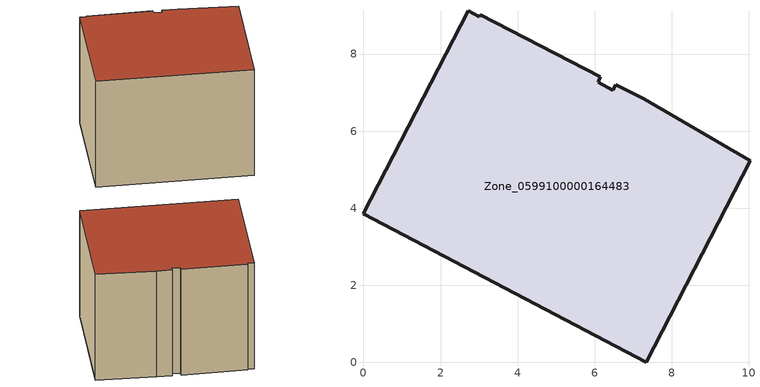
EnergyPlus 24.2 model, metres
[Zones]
Zone_0599100000164483
 floor ground (C_G): 3.04,9.02 6.15,7.42 6.1,7.27 6.47,7.06 6.55,7.21 7.27,6.84 10.03,5.23 7.33,0 0,3.86 2.71,9.12 3,8.97 z0
 wall outside (C_F): 7.27,6.84 6.55,7.21 6.47,7.06 6.1,7.27 6.15,7.42 3.04,9.02 3,8.97 2.71,9.12 0,3.86 7.33,0 10.03,5.23 7.27,6.84 z0:6.64
 roof outside (C_R): 6.15,7.42 3.04,9.02 3,8.97 2.71,9.12 0,3.86 7.33,0 10.03,5.23 7.27,6.84 6.55,7.21 6.47,7.06 6.1,7.27 z6.64
[BUILDING]
Pand.0599100000164483: North Axis=0; Terrain=City; Loads Convergence Tolerance Value=0.04; Temperature Convergence Tolerance Value=0.4; Solar Distribution=FullExterior; Maximum Number of Warmup Days=25; Minimum Number of Warmup Days=1
[Site:Location]
Rotterdam.The.Hague.AP_ZH_NLD Design_Conditions: Latitude=51.96; Longitude=4.45; Time Zone=1; Elevation=-4.5
[SITE:GROUNDTEMPERATURE:BUILDINGSURFACE]
18, 18, 18, 18, 18, 18, 18, 18, 18, 18, 18, 18
[MATERIAL] Thermal Absorptance=0.9; Solar Absorptance=0.7; Visible Absorptance=0.7
Name | Roughness | Thickness | Conductivity | Density | Specific Heat
G.TC.1946-1964 | MediumSmooth | 0.15 | 1 | 540 | 1210
F.TC.1946-1964 | Rough | 0.3 | 0.857143 | 1920 | 840
R.TC.1946-1964 | MediumRough | 0.2 | 0.235294 | 1500 | 1000
[CONSTRUCTION]
C_G: G.TC.1946-1964
C_F: F.TC.1946-1964
C_R: R.TC.1946-1964
[ZONE]
Zone_0599100000164483: Type=1; Multiplier=1; Ceiling Height=Autocalculate; Volume=Autocalculate; Floor Area=autocalculate; Part of Total Floor Area=Yes
[ZONEINFILTRATION:DESIGNFLOWRATE]
Infil_Zone_0599100000164483: Zone or ZoneList or Space or SpaceList=Zone_0599100000164483; Schedule=AlwaysOn; Design Flow Rate Calculation Method=Flow/Area; Flow Rate per Floor Area=0.003; Constant Term Coefficient=1; Temperature Term Coefficient=0; Velocity Term Coefficient=0; Velocity Squared Term Coefficient=0
[HVACTEMPLATE:ZONE:IDEALLOADSAIRSYSTEM]
Zone_0599100000164483: Maximum Heating Supply Air Temperature=50; Minimum Cooling Supply Air Temperature=13; Maximum Heating Supply Air Humidity Ratio=0.0156; Minimum Cooling Supply Air Humidity Ratio=0.0077; Heating Limit=NoLimit; Cooling Limit=NoLimit; Dehumidification Control Type=ConstantSensibleHeatRatio; Cooling Sensible Heat Ratio=0.7; Dehumidification Setpoint=60; Humidification Control Type=None; Humidification Setpoint=30; Outdoor Air Method=None; Outdoor Air Flow Rate per Person=0.00944; Outdoor Air Flow Rate per Zone Floor Area=0; Outdoor Air Flow Rate per Zone=0; Demand Controlled Ventilation Type=None; Outdoor Air Economizer Type=NoEconomizer; Heat Recovery Type=None; Sensible Heat Recovery Effectiveness=0.7; Latent Heat Recovery Effectiveness=0.65
[ZONECONTROL:THERMOSTAT]
ThermostatControl_Zone_0599100000164483: Zone or ZoneList=Zone_0599100000164483; Control Type Schedule=DualSetpointControlType; Control 1=Thermostat_Zone_0599100000164483; Temperature Difference Between Cutout And Setpoint=0
[THERMOSTATSETPOINT:DUALSETPOINT]
Thermostat_Zone_0599100000164483: Heating Setpoint Temperature Schedule=HeatingSetpoint_Zone_0599100000164483; Cooling Setpoint Temperature Schedule=CoolingSetpoint_Zone_0599100000164483
[SCHEDULE:COMPACT]
HeatingSetpoint_Zone_0599100000164483: Through: 12/31, For: AllDays, Until: 24:00, 21
CoolingSetpoint_Zone_0599100000164483: Through: 12/31, For: AllDays, Until: 24:00, 24
DualSetpointControlType: Through: 12/31, For: AllDays, Until: 24:00, 4
AlwaysOn: Through: 12/31, For: AllDays, Until: 24:00, 1
